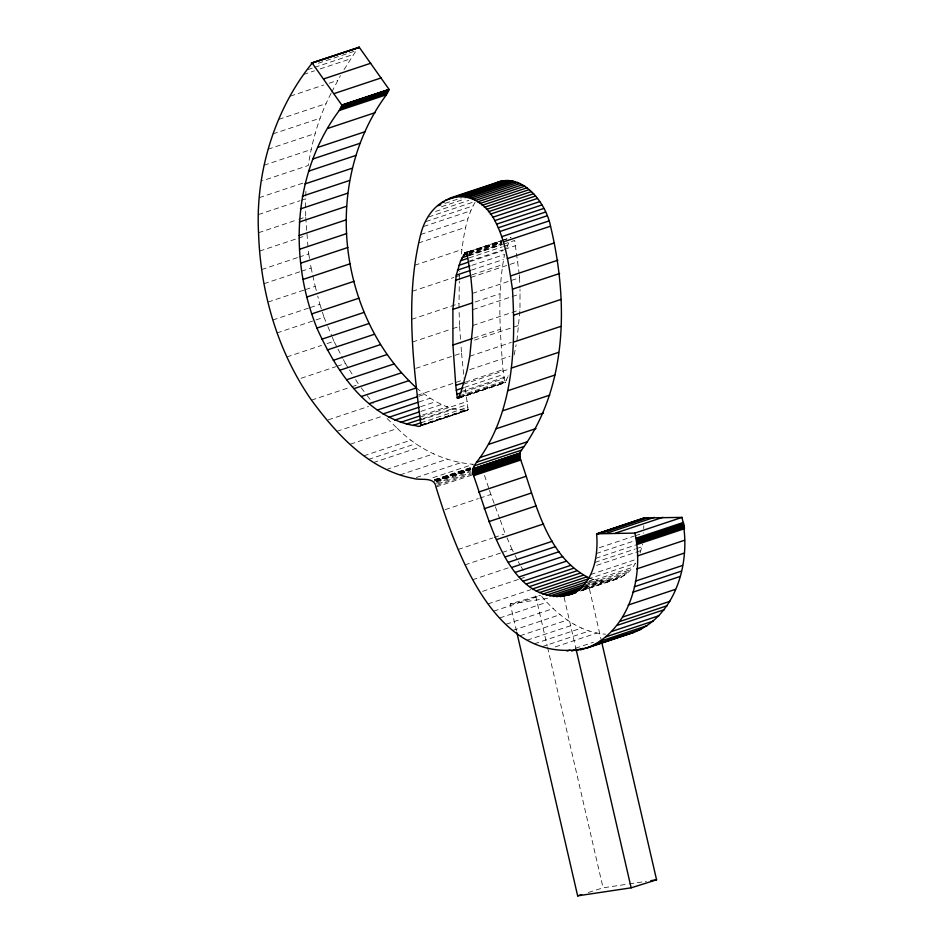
<?xml version="1.0" encoding="UTF-8"?>
<svg xmlns="http://www.w3.org/2000/svg" width="943" height="943" viewBox="0 0 943 943"><rect width="100%" height="100%" fill="white"/><g stroke="black" fill="none" stroke-linecap="round" stroke-linejoin="round"><path stroke-width="0.71" stroke-dasharray="4.71 3.54" d="M643.751 528.622L643.763 525.758M516.953 340.541L519.982 309.799L520.017 289.466M458.982 307.878L459.3 281.226M459.324 279.823L459.795 271.289M420.861 425.434L468.046 409.675L465.005 385.475M305.721 196.038L306.062 189.013M507.864 376.976L504.859 382.658L502.925 369.668C500.155 331.453 496.949 292.318 504.588 254.457L471.3 265.537M461.351 253.95C463.685 236.398 465.807 217.963 475.024 202.45M331.076 93.345C319.253 115.8 312.133 140.495 308.255 165.508L262.472 180.738M640.108 552.928L642.643 544.005M514.194 354.839L516.127 344.832M416.452 387.891C429.76 399.184 450.601 412.445 468.046 409.675M467.999 409.804L420.719 425.717M506.91 247.349L509.149 242.033M331.724 92.049L340.411 75.629M344.042 69.629L356.171 50.639L315.94 64.03M581.784 590.683L615.072 579.603C623.783 577.246 631.008 570.998 635.441 563.242L588.267 578.943M467.457 410.417L419.753 426.307M307.783 69.629L313.335 67.778M314.726 67.318L353.566 54.388M303.422 74.509L314.514 70.819M320.066 68.969L350.584 58.82M290.338 96.127L323.626 85.047M329.178 83.208L337.5 80.438M278.774 119.372L325.948 103.671M272.881 133.918L320.054 118.229M267.93 149.242L315.103 133.541M263.946 165.249L311.107 149.548M259.231 197.665L303.634 182.895M258.417 214.556L300.027 200.706M301.418 200.246L305.579 198.855L305.638 207.236M258.547 232.721L297.387 219.79M298.778 219.33L305.709 217.02L305.65 208.639M259.596 251.086L297.057 238.626M298.448 238.166L305.379 235.856M444.943 203.382L461.587 197.841M441.489 206.753L465.076 198.902M435.548 211.444L468.836 200.364M261.565 269.58L297.634 257.58M299.025 257.121L308.738 253.891L308.125 248.198M428.499 216.996L474.282 201.767M425.894 221.581L473.056 205.892M423.596 226.497L470.757 210.808M263.946 283.725L300.015 271.725M301.406 271.254L311.119 268.024L310.164 262.366M420.672 234.501L467.834 218.8M418.421 243.011L465.583 227.31M268.048 302.043L304.118 290.043M305.508 289.584L315.21 286.354L311.119 268.024M414.578 265.301L461.74 249.612M469.178 251.416L501.546 240.654L468.482 251.746M502.478 240.335L511.082 237.447M502.395 240.394L510.717 237.624M468.73 251.828L500.792 241.302M468.954 251.97L500.945 241.408M469.119 252.099L501.098 241.573M469.272 252.276L501.252 241.75M469.414 252.465L501.381 241.95M469.531 252.677L501.44 242.056M469.59 252.783L501.546 242.28M468.919 253.29L501.593 242.398M468.541 254.209L501.829 243.129M272.704 320.042L308.774 308.043M310.164 307.583L319.877 304.353L317.72 296.043M467.351 255.412L502.03 243.872M468.907 255.423L502.206 244.343M468.907 255.694L502.195 244.614M503.586 244.154L514.689 240.465L519.133 273.352M468.93 257.981L502.23 246.901M503.609 246.441L507.782 245.05M468.471 261.341L503.161 249.801M504.54 249.329L515.644 245.64M469.968 261.647L503.267 250.567M276.865 332.95L324.027 317.261L327.339 325.264M471.524 270.087L503.432 259.466M412.244 291.316L453.866 277.466M455.245 277.006L459.406 275.627M472.042 274.814L502.56 264.653M470.875 277.407L518.037 261.718M472.384 293.414L519.546 277.725L519.275 274.814M286.802 356.984L321.48 345.444M327.032 343.594L333.963 341.283L337.335 347.826M411.667 319.312L458.84 303.622M475.083 302.008L500.049 293.697M473.032 309.575L520.194 293.874M301.017 378.284L335.696 366.733M337.087 366.273L345.409 363.503L353.99 377.059M412.445 342.05L451.284 329.119M452.675 328.659L459.606 326.349L459.029 309.304M472.808 325.5L519.982 309.799M473.751 338.089L500.108 329.319M474.506 340.128L518.898 325.359M311.496 400.138L350.336 387.208M351.727 386.748L358.67 384.438L354.768 378.284M415.745 368.383L461.528 353.142L460.927 344.678M469.779 356.23L511.401 342.38M469.803 369.621L510.033 356.23M328.258 419.859L368.489 406.468M417.018 395.353L461.41 380.583M418.928 396.213L424.48 394.363M465.465 382.139L502.925 369.668M463.39 384.284L509.173 369.055M419.01 401.966L430.114 398.264M464.581 387.373L503.421 374.442M336.875 431.316L382.646 416.087M461.092 391.628L508.253 375.927M463.708 391.934L503.939 378.556M420.602 406.716L435.866 401.635M459.536 395.824L506.697 380.135M460.066 396.897L504.446 382.045M460.09 396.979L504.517 382.28M460.137 397.097L504.623 382.469M458.864 397.734L504.776 382.61M457.779 398.394L505.531 382.481M458.027 398.417L505.342 382.669M420.908 411.384L441.713 404.453M422.641 415.014L447.619 406.704M420.071 417.148L467.245 401.447M423.03 418.539L453.559 408.378M420.519 420.165L467.693 404.476M350.325 444.177L397.486 428.487C417.56 448.821 444.79 462.07 473.339 464.274L430.338 478.584M420.79 422.853L467.964 407.152M420.908 425.022L468.082 409.333M420.896 425.234L468.082 409.403M420.401 426.024L467.787 410.134M363.739 455.858L410.9 440.157M368.43 459.465L415.604 443.764M373.263 462.624L420.425 446.923M386.371 469.531L433.544 453.842M400.032 474.883L447.194 459.182M416.299 477.512L460.691 462.742M434.381 479.728L471.83 467.268M434.582 479.787L472.042 467.315M434.994 479.94L469.673 468.4M435.194 480.046L469.873 468.506M435.395 480.176L470.074 468.624M435.583 480.305L470.262 468.765M434.381 480.918L470.451 468.919M434.57 481.095L470.64 469.095M436.137 480.812L470.816 469.272M436.303 481.013L470.981 469.473M436.468 481.225L469.755 470.144M436.609 481.437L469.909 470.357M436.75 481.673L470.05 470.592M435.949 483.193L470.628 471.653M437.858 483.83L471.158 472.749M436.951 485.409L471.63 473.869M435.984 487.024L472.054 475.024M445.084 509.68L478.384 498.599M479.763 498.14L490.867 494.45L499.802 518.862M458.098 549.486L492.776 537.946M494.167 537.486L503.88 534.245M464.816 564.916L500.886 552.904M502.277 552.445L511.99 549.215L514.513 554.189M472.384 579.815L509.845 567.344M599.335 547.694L634.026 536.154M635.405 535.695L643.739 532.925M482.557 591.344L518.626 579.344M520.017 578.884L526.948 576.574M596.294 553.541L635.134 540.61M595.728 558.339L635.959 544.948M594.95 562.405L635.181 549.015M636.572 548.555L642.124 546.704M596.648 565.352L641.04 550.571M487.932 603.944L530.944 589.634M590.613 574.523L635.004 559.753M493.696 611.17L540.858 595.469M589.316 580.9L593.477 579.521L603.921 581.112L615.072 579.603M586.97 582.515L632.753 567.273M588.656 583.128L596.978 580.358M585.084 584.86L630.867 569.631M585.202 585.968L600.467 580.888M583.045 586.994L628.816 571.764M584.495 587.572L603.921 581.112M585.025 587.524L626.647 573.674M583.752 588.868L624.313 575.383M581.631 590.247L621.861 576.857M580.475 591.013L619.315 578.083M499.731 617.948L546.905 602.259C562.287 618.761 582.444 632.6 605.547 634.203M506.026 624.266L553.199 608.577M512.933 630.348L560.107 614.659M520.088 635.747L567.25 620.058M527.137 640.179L574.311 624.49M534.339 643.786L581.513 628.097M542.001 646.709L589.175 631.008M555.238 646.91L596.86 633.059M575.395 648.265L593.43 642.266M516.528 631.15L510.257 603.956L540.009 595.292M582.491 590.035L589.186 587.925L601.08 639.437M588.349 892.479L603.06 887.835L627.649 884.145M583.399 588.786L589.186 587.925M510.257 603.956L550.747 597.886M629.087 883.933L646.45 881.328M589.976 578.365L593.477 579.521M387.137 418.598L397.486 428.487M541.73 596.436L546.905 602.259M361.228 387.809L366.356 394.528M367.204 395.659L373.18 403.498M521.031 566.613L523.259 570.35M338.007 349.134L342.71 358.281M343.393 359.589L345.409 363.503M515.137 555.427L517.66 560.39M518.296 561.639L519.558 564.114M506.945 537.651L511.99 549.215M327.893 326.608L331.759 335.944M332.313 337.276L333.963 341.283M500.297 520.218L505.259 533.785M484.513 475.413L489.052 489.016M489.5 490.372L490.867 494.45M319.877 304.353L321.952 310.801M322.365 312.098L324.027 317.261M315.21 286.354L316.294 290.503M564.103 597.367L575.984 648.878M535.671 595.941L547.235 646.026M547.565 647.452L603.06 887.835M308.738 253.891L309.929 260.963M307.972 246.771L305.709 217.02M461.528 353.142L464.05 378.261M459.606 326.349L460.821 343.276M519.546 277.725L519.958 288.004"/><path stroke-width="1.41" d="M574.841 592.994C509.585 614.223 488.934 517.459 473.575 475.708C470.027 468.659 476.51 462.683 480.223 457.438C513.876 408.802 515.845 346.187 512.462 289.171C509.02 267.234 506.426 244.355 496.596 224.151C477.559 182.235 431.588 190.722 420.672 234.501C404.96 296.892 412.999 362.513 420.908 425.163C419.753 428.193 415.003 424.715 413.058 425.399C365.165 416.099 335.437 369.55 316.919 328.081C288.629 257.522 292.849 172.628 339.256 110.484L341.967 105.321L389.105 89.444L386.418 94.783C321.999 181.751 337.252 315.422 416.452 387.891L369.291 403.592M589.976 578.365C546.091 556.971 535.659 501.876 520.748 460.007C519.77 456.766 518.956 452.97 521.526 450.141C568.051 386.689 568.252 300.004 550.535 226.202C545.773 201.814 520.277 169.257 492.859 184.522M587.183 647.9C630.242 630.454 644.364 574.947 634.839 533.09L596.766 533.821L644.234 517.943L682.001 517.389C691.537 559.258 677.404 614.765 634.344 632.199L587.183 647.9C496.301 668.764 456.117 552.256 435.984 487.024C434.464 476.144 420.578 480.812 413.517 478.431C369.184 470.097 337.016 434.794 311.496 400.138C277.431 351.256 260.409 291.953 258.547 232.721C255.247 172.758 274.896 108.987 312.204 63.122L341.967 105.298M460.125 397.062L457.308 397.899L455.752 385.369L452.946 345.02L452.888 309.387L456.259 275.167L460.608 260.751L465.547 252.653L466.702 253.49L467.516 256.154L470.875 277.407L472.384 293.414L472.808 325.5L469.779 356.23L467.033 370.54L461.092 391.628L458.357 398.182L457.343 397.981L460.231 397.239M596.742 533.856L596.636 534.233C598.64 556.9 592.829 587.784 567.91 595.292M358.458 47.409L359.366 47.433L389.094 89.42L341.849 104.979M644.234 517.943L596.66 534.033M311.296 63.11L359.142 47.221M312.003 62.933L359.307 47.362M312.168 63.087L359.366 47.433M323.555 78.953L370.729 63.252M333.987 93.628L381.161 77.927M341.932 105.522L389.129 89.656M341.319 106.936L388.492 91.247M340.423 108.634L387.597 92.933M339.256 110.484L386.418 94.783M328.117 128.307L375.29 112.606M318.097 147.332L365.259 131.643M312.993 158.943L360.167 143.242M308.609 171.154L355.782 155.465M304.954 183.932L352.116 168.243M302.302 196.215L349.464 180.514M300.428 208.922L347.59 193.232M299.344 222.006L346.505 206.305M299.025 235.538L346.199 219.849M449.894 198.124L501.393 181.009M456.483 196.297L503.656 180.608M445.697 200.211L491.48 184.981M299.497 249.294L346.659 233.593M458.793 196.097L505.967 180.408M461.139 196.109L508.312 180.408M441.701 202.757L444.483 201.826M463.508 196.321L510.682 180.62M438 205.692L440.782 204.761M465.877 196.733L513.051 181.044M468.247 197.358L515.42 181.669M470.628 198.195L517.79 182.494M472.973 199.232L520.147 183.531M475.307 200.458L522.481 184.757M477.606 201.873L524.768 186.184M479.893 203.511L527.054 187.81M300.734 263.168L347.908 247.479M482.121 205.315L529.294 189.614M484.289 207.295L531.463 191.594M486.388 209.429L533.549 193.728M488.391 211.715L535.565 196.014M490.313 214.144L537.475 198.443M303.222 279.364L350.395 263.675M492.552 217.326L539.726 201.625M494.651 220.662L541.824 204.973M496.596 224.151L543.769 208.45M498.375 227.758L545.537 212.057M499.967 231.471L547.129 215.782M307.088 296.939L354.262 281.238M501.841 236.634L549.003 220.933M464.699 253.078L467.551 252.076M464.64 253.16L467.41 252.241M463.367 255.14L467.528 253.75M503.362 241.891L550.535 226.202M461.976 257.734L467.528 255.883M460.608 260.751L467.539 258.441M311.815 313.866L358.988 298.177M458.876 265.337L468.588 262.107M457.426 270.146L469.909 265.997M456.259 275.167L470.133 270.547M507.299 258.582L554.472 242.881M455.398 280.354L470.651 275.273M316.919 328.081L364.081 312.392M510.705 275.886L557.867 260.197M321.811 339.197L368.984 323.508M327.268 349.971L374.442 334.27M512.462 289.171L559.635 273.482M452.888 309.387L472.302 302.927M333.256 360.32L380.418 344.619M339.775 370.269L386.948 354.568M513.841 315.115L561.002 299.414M346.741 379.699L393.915 364.01M452.946 345.02L472.36 338.561M354.132 388.563L401.294 372.862M513.428 342.144L560.602 326.455M361.546 396.414L408.708 380.713M377.306 410.064L417.537 396.673M455.752 385.369L464.074 382.599M511.354 368.1L558.515 352.399M382.941 413.965L417.619 402.425M456.259 390.143L463.19 387.832M456.777 394.245L460.938 392.866M388.705 417.336L419.222 407.176M457.284 397.816L460.043 396.814M394.551 420.154L419.517 411.843M400.445 422.405L419.871 415.934M406.386 424.079L421.651 418.998M507.699 390.756L554.861 375.066M413.058 425.399L421.38 422.629M502.619 410.818L549.781 395.117M496.313 428.7L543.474 413.01M488.828 444.283L535.989 428.582M480.223 457.438L527.385 441.737M476.698 462.2L523.86 446.51M474.353 465.83L521.526 450.141M472.832 468.848L520.076 452.946M472.761 469.06L519.935 453.359M472.702 469.272L519.876 453.583M472.667 469.508L519.829 453.807M472.632 469.744L519.805 454.043M472.608 469.979L519.782 454.278M472.608 470.227L519.782 454.526M472.62 470.474L519.793 454.774M472.749 471.783L519.911 456.082M472.95 473.091L520.112 457.402M473.221 474.412L520.395 458.711M473.575 475.708L520.748 460.007M478.631 492.069L525.805 476.38M484.089 508.749L531.251 493.048M488.769 521.656L535.93 505.967M496.442 539.644L543.604 523.954M505.259 556.924L552.433 541.235M508.43 562.287L555.592 546.598M643.821 518.391L596.636 534.233L643.798 518.591M601.304 533.29L648.478 517.601M607.139 533.054L654.312 517.365M511.837 567.415L558.999 551.726M615.72 533.019L662.894 517.318M515.467 572.283L562.629 556.594M634.839 533.09L682.001 517.389M519.298 576.857L566.472 561.168M636.36 538.099L683.522 522.398M636.702 539.349L683.875 523.648M636.985 540.598L684.146 524.909M637.185 541.871L684.359 526.17M523.318 581.124L570.491 565.435M637.327 543.133L684.5 527.432M637.397 544.382L684.559 528.681M526.359 583.976L573.533 568.287M529.506 586.57L576.68 570.869M532.748 588.88L579.91 573.191M637.421 555.946L684.583 540.256M536.048 590.907L583.222 575.218M539.408 592.64L586.581 576.951M542.803 594.066L588.585 578.825M546.303 595.21L586.534 581.819M549.804 596.047L584.495 584.507M553.293 596.589L583.823 586.428M636.737 568.924L683.911 553.223M556.747 596.801L581.725 588.491M560.166 596.707L579.58 590.247M563.513 596.306L575.996 592.157M572.142 593.784L576.303 592.404M635.334 581.171L682.508 565.482M634.285 586.817L681.447 571.128M632.836 592.216L679.997 576.515M628.215 605.052L675.388 589.363M622.675 617.028L669.836 601.339M620.129 621.378L667.302 605.677M617.252 625.327L664.426 609.626M611.83 631.397L659.004 615.696M605.995 636.82L653.169 621.119M567.073 651.035L569.843 650.116M599.984 641.334L647.157 625.645M571.623 651.071L574.393 650.14M576.09 650.682L583.033 648.383M607.999 640.073L623.264 634.993M593.595 645.095L640.769 629.394M580.475 649.892L634.344 632.199M516.858 632.576L577.646 895.85L581.654 894.589M577.646 895.85L631.15 887.823L656.576 879.807L601.74 642.289M624.36 634.792L627.649 634.191M650.788 880.679L656.576 879.807M576.314 650.305L631.15 887.823"/></g></svg>
